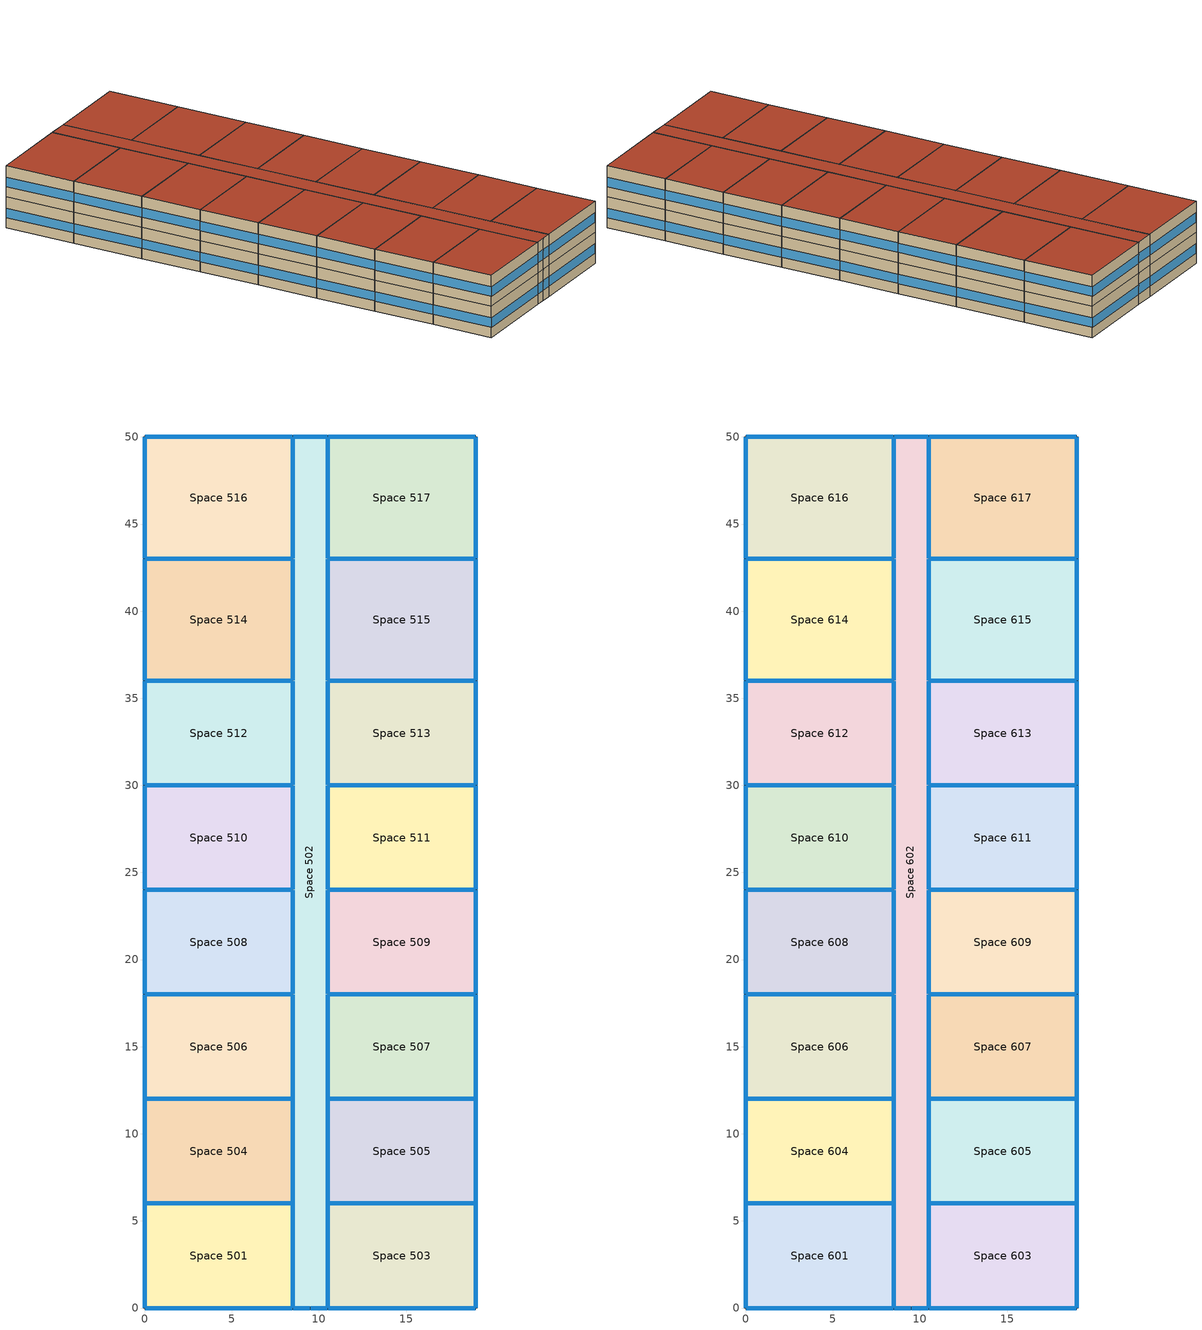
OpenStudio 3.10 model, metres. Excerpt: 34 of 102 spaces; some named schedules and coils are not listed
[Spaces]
Space 501
 floor to Space 401: 8.5,6 8.5,0 0,0 0,6 z12.19
 wall outside: 0,6 0,0 8.5,0 z12.19:15.24
 wall to Space 502: 8.5,0 8.5,6 z12.19:15.24
 wall to Space 504: 8.5,6 0,6 z12.19:15.24
 window: 0,5.97 0,0.03 / 0.03,0 8.47,0 z13.19:14.11
 window inside: 8.47,6 0.03,6 / 8.5,0.03 8.5,5.97 z13.19:14.11
Space 502
 floor to Space 402: 10.5,50 10.5,0 8.5,0 8.5,50 z12.19
 wall outside: 8.5,0 9.5,0 10.5,0 / 10.5,50 8.5,50 z12.19:15.24
 wall to Space 503: 10.5,0 10.5,6 z12.19:15.24
 wall to Space 504: 8.5,12 8.5,6 z12.19:15.24
 wall to Space 506: 8.5,18 8.5,12 z12.19:15.24
 wall to Space 508: 8.5,24 8.5,18 z12.19:15.24
 wall to Space 510: 8.5,30 8.5,24 z12.19:15.24
 wall to Space 512: 8.5,36 8.5,30 z12.19:15.24
 wall to Space 514: 8.5,43 8.5,36 z12.19:15.24
 wall to Space 516: 8.5,50 8.5,43 z12.19:15.24
 wall to Space 517: 10.5,43 10.5,50 z12.19:15.24
 wall to Space 515: 10.5,36 10.5,43 z12.19:15.24
 wall to Space 513: 10.5,30 10.5,36 z12.19:15.24
 wall to Space 511: 10.5,24 10.5,30 z12.19:15.24
 wall to Space 509: 10.5,18 10.5,24 z12.19:15.24
 wall to Space 507: 10.5,12 10.5,18 z12.19:15.24
 wall to Space 505: 10.5,6 10.5,12 z12.19:15.24
 window: 10.47,50 8.53,50 z13.19:14.13; 9.53,0 10.47,0 / 8.53,0 9.47,0 z13.19:14.16
 window inside: 8.5,23.97 8.5,18.03 / 8.5,49.97 8.5,43.03 / 8.5,29.97 8.5,24.03 / 10.5,30.03 10.5,35.97 / 10.5,0.03 10.5,5.97 / 8.5,11.97 8.5,6.03 / 8.5,17.97 8.5,12.03 / 8.5,35.97 8.5,30.03 / 8.5,42.97 8.5,36.03 / 10.5,43.03 10.5,49.97 / 10.5,36.03 10.5,42.97 / 10.5,24.03 10.5,29.97 / 10.5,18.03 10.5,23.97 / 10.5,12.03 10.5,17.97 / 10.5,6.03 10.5,11.97 z13.19:14.11
Space 503
 floor to Space 403: 19,6 19,0 10.5,0 10.5,6 z12.19
 wall outside: 10.5,0 19,0 19,6 z12.19:15.24
 wall to Space 505: 19,6 10.5,6 z12.19:15.24
 window: 19,0.03 19,5.97 / 10.53,0 18.97,0 z13.19:14.11
 window inside: 18.97,6 10.53,6 z13.19:14.11
Space 504
 floor to Space 404: 0,12 8.5,12 8.5,6 0,6 z12.19
 wall outside: 0,12 0,6 z12.19:15.24
 wall to Space 506: 8.5,12 0,12 z12.19:15.24
 window inside: 8.47,12 0.03,12 z13.19:14.11
 window: 0,11.97 0,6.03 z13.19:14.11
Space 505
 floor to Space 405: 19,12 19,6 10.5,6 10.5,12 z12.19
 wall outside: 19,6 19,12 z12.19:15.24
 wall to Space 507: 19,12 10.5,12 z12.19:15.24
 window: 19,6.03 19,11.97 z13.19:14.11
 window inside: 18.97,12 10.53,12 z13.19:14.11
Space 506
 floor to Space 406: 8.5,18 8.5,12 0,12 0,18 z12.19
 wall outside: 0,18 0,12 z12.19:15.24
 wall to Space 508: 8.5,18 0,18 z12.19:15.24
 window: 0,17.97 0,12.03 z13.19:14.11
 window inside: 8.47,18 0.03,18 z13.19:14.11
Space 507
 floor to Space 407: 19,18 19,12 10.5,12 10.5,18 z12.19
 wall outside: 19,12 19,18 z12.19:15.24
 wall to Space 509: 19,18 10.5,18 z12.19:15.24
 window inside: 18.97,18 10.53,18 z13.19:14.11
 window: 19,12.03 19,17.97 z13.19:14.11
Space 508
 floor to Space 408: 8.5,24 8.5,18 0,18 0,24 z12.19
 wall outside: 0,24 0,18 z12.19:15.24
 wall to Space 510: 8.5,24 0,24 z12.19:15.24
 window: 0,23.97 0,18.03 z13.19:14.11
 window inside: 8.47,24 0.03,24 z13.19:14.11
Space 509
 floor to Space 409: 19,24 19,18 10.5,18 10.5,24 z12.19
 wall outside: 19,18 19,24 z12.19:15.24
 wall to Space 511: 19,24 10.5,24 z12.19:15.24
 window: 19,18.03 19,23.97 z13.19:14.11
 window inside: 18.97,24 10.53,24 z13.19:14.11
Space 510
 floor to Space 410: 8.5,30 8.5,24 0,24 0,30 z12.19
 wall outside: 0,30 0,24 z12.19:15.24
 wall to Space 512: 8.5,30 0,30 z12.19:15.24
 window: 0,29.97 0,24.03 z13.19:14.11
 window inside: 8.47,30 0.03,30 z13.19:14.11
Space 511
 floor to Space 411: 19,30 19,24 10.5,24 10.5,30 z12.19
 wall outside: 19,24 19,30 z12.19:15.24
 wall to Space 513: 19,30 10.5,30 z12.19:15.24
 window: 19,24.03 19,29.97 z13.19:14.11
 window inside: 18.97,30 10.53,30 z13.19:14.11
Space 512
 floor to Space 412: 8.5,36 8.5,30 0,30 0,36 z12.19
 wall outside: 0,36 0,30 z12.19:15.24
 wall to Space 514: 8.5,36 0,36 z12.19:15.24
 window: 0,35.97 0,30.03 z13.19:14.11
 window inside: 8.47,36 0.03,36 z13.19:14.11
Space 513
 floor to Space 413: 19,36 19,30 10.5,30 10.5,36 z12.19
 wall outside: 19,30 19,36 z12.19:15.24
 wall to Space 515: 19,36 10.5,36 z12.19:15.24
 window: 19,30.03 19,35.97 z13.19:14.11
 window inside: 18.97,36 10.53,36 z13.19:14.11
Space 514
 floor to Space 414: 8.5,43 8.5,36 0,36 0,43 z12.19
 wall outside: 0,43 0,36 z12.19:15.24
 wall to Space 516: 8.5,43 0,43 z12.19:15.24
 window: 0,42.97 0,36.03 z13.19:14.11
 window inside: 8.47,43 0.03,43 z13.19:14.11
Space 515
 floor to Space 415: 19,43 19,36 10.5,36 10.5,43 z12.19
 wall outside: 19,36 19,43 z12.19:15.24
 wall to Space 517: 19,43 10.5,43 z12.19:15.24
 window: 19,36.03 19,42.97 z13.19:14.11
 window inside: 18.97,43 10.53,43 z13.19:14.11
Space 516
 floor to Space 416: 8.5,50 8.5,43 0,43 0,50 z12.19
 wall outside: 8.5,50 0,50 0,43 z12.19:15.24
 window: 0,49.97 0,43.03 / 8.47,50 0.03,50 z13.19:14.11
Space 517
 floor to Space 417: 19,50 19,43 10.5,43 10.5,50 z12.19
 wall outside: 19,43 19,50 10.5,50 z12.19:15.24
 window: 18.97,50 10.53,50 / 19,43.03 19,49.97 z13.19:14.11
Space 601
 floor to Space 501: 8.5,6 8.5,0 0,0 0,6 z15.24
 wall outside: 0,6 0,0 8.5,0 z15.24:18.29
 wall to Space 602: 8.5,0 8.5,6 z15.24:18.29
 wall to Space 604: 8.5,6 0,6 z15.24:18.29
 window: 0.03,0 8.47,0 / 0,5.97 0,0.03 z16.24:17.16
 window inside: 8.5,0.03 8.5,5.97 / 8.47,6 0.03,6 z16.24:17.16
 roof outside: 8.5,0 8.5,6 0,6 0,0 z18.29
Space 602
 floor to Space 502: 10.5,50 10.5,0 8.5,0 8.5,50 z15.24
 wall outside: 8.5,0 9.5,0 10.5,0 / 10.5,50 8.5,50 z15.24:18.29
 wall to Space 603: 10.5,0 10.5,6 z15.24:18.29
 wall to Space 604: 8.5,12 8.5,6 z15.24:18.29
 wall to Space 606: 8.5,18 8.5,12 z15.24:18.29
 wall to Space 608: 8.5,24 8.5,18 z15.24:18.29
 wall to Space 610: 8.5,30 8.5,24 z15.24:18.29
 wall to Space 612: 8.5,36 8.5,30 z15.24:18.29
 wall to Space 614: 8.5,43 8.5,36 z15.24:18.29
 wall to Space 616: 8.5,50 8.5,43 z15.24:18.29
 wall to Space 617: 10.5,43 10.5,50 z15.24:18.29
 wall to Space 615: 10.5,36 10.5,43 z15.24:18.29
 wall to Space 613: 10.5,30 10.5,36 z15.24:18.29
 wall to Space 611: 10.5,24 10.5,30 z15.24:18.29
 wall to Space 609: 10.5,18 10.5,24 z15.24:18.29
 wall to Space 607: 10.5,12 10.5,18 z15.24:18.29
 wall to Space 605: 10.5,6 10.5,12 z15.24:18.29
 window inside: 8.5,42.97 8.5,36.03 / 8.5,11.97 8.5,6.03 / 10.5,0.03 10.5,5.97 / 8.5,23.97 8.5,18.03 / 10.5,30.03 10.5,35.97 / 10.5,6.03 10.5,11.97 / 8.5,35.97 8.5,30.03 / 8.5,17.97 8.5,12.03 / 8.5,29.97 8.5,24.03 / 8.5,49.97 8.5,43.03 / 10.5,43.03 10.5,49.97 / 10.5,36.03 10.5,42.97 / 10.5,24.03 10.5,29.97 / 10.5,18.03 10.5,23.97 / 10.5,12.03 10.5,17.97 z16.24:17.16
 window: 9.53,0 10.47,0 / 8.53,0 9.47,0 z16.24:17.2; 10.47,50 8.53,50 z16.24:17.18
 roof outside: 10.5,0 10.5,50 8.5,50 8.5,0 z18.29
Space 603
 floor to Space 503: 19,6 19,0 10.5,0 10.5,6 z15.24
 wall outside: 10.5,0 19,0 19,6 z15.24:18.29
 wall to Space 605: 19,6 10.5,6 z15.24:18.29
 window inside: 18.97,6 10.53,6 z16.24:17.16
 window: 19,0.03 19,5.97 / 10.53,0 18.97,0 z16.24:17.16
 roof outside: 19,0 19,6 10.5,6 10.5,0 z18.29
Space 604
 floor to Space 504: 0,12 8.5,12 8.5,6 0,6 z15.24
 wall outside: 0,12 0,6 z15.24:18.29
 wall to Space 606: 8.5,12 0,12 z15.24:18.29
 window inside: 8.47,12 0.03,12 z16.24:17.16
 window: 0,11.97 0,6.03 z16.24:17.16
 roof outside: 8.5,6 8.5,12 0,12 0,6 z18.29
Space 605
 floor to Space 505: 19,12 19,6 10.5,6 10.5,12 z15.24
 wall outside: 19,6 19,12 z15.24:18.29
 wall to Space 607: 19,12 10.5,12 z15.24:18.29
 window: 19,6.03 19,11.97 z16.24:17.16
 window inside: 18.97,12 10.53,12 z16.24:17.16
 roof outside: 19,6 19,12 10.5,12 10.5,6 z18.29
Space 606
 floor to Space 506: 8.5,18 8.5,12 0,12 0,18 z15.24
 wall outside: 0,18 0,12 z15.24:18.29
 wall to Space 608: 8.5,18 0,18 z15.24:18.29
 window: 0,17.97 0,12.03 z16.24:17.16
 window inside: 8.47,18 0.03,18 z16.24:17.16
 roof outside: 8.5,12 8.5,18 0,18 0,12 z18.29
Space 607
 floor to Space 507: 19,18 19,12 10.5,12 10.5,18 z15.24
 wall outside: 19,12 19,18 z15.24:18.29
 wall to Space 609: 19,18 10.5,18 z15.24:18.29
 window: 19,12.03 19,17.97 z16.24:17.16
 window inside: 18.97,18 10.53,18 z16.24:17.16
 roof outside: 19,12 19,18 10.5,18 10.5,12 z18.29
Space 608
 floor to Space 508: 8.5,24 8.5,18 0,18 0,24 z15.24
 wall outside: 0,24 0,18 z15.24:18.29
 wall to Space 610: 8.5,24 0,24 z15.24:18.29
 window: 0,23.97 0,18.03 z16.24:17.16
 window inside: 8.47,24 0.03,24 z16.24:17.16
 roof outside: 8.5,18 8.5,24 0,24 0,18 z18.29
Space 609
 floor to Space 509: 19,24 19,18 10.5,18 10.5,24 z15.24
 wall outside: 19,18 19,24 z15.24:18.29
 wall to Space 611: 19,24 10.5,24 z15.24:18.29
 window: 19,18.03 19,23.97 z16.24:17.16
 window inside: 18.97,24 10.53,24 z16.24:17.16
 roof outside: 19,18 19,24 10.5,24 10.5,18 z18.29
Space 610
 floor to Space 510: 8.5,30 8.5,24 0,24 0,30 z15.24
 wall outside: 0,30 0,24 z15.24:18.29
 wall to Space 612: 8.5,30 0,30 z15.24:18.29
 window: 0,29.97 0,24.03 z16.24:17.16
 window inside: 8.47,30 0.03,30 z16.24:17.16
 roof outside: 8.5,24 8.5,30 0,30 0,24 z18.29
Space 611
 floor to Space 511: 19,30 19,24 10.5,24 10.5,30 z15.24
 wall outside: 19,24 19,30 z15.24:18.29
 wall to Space 613: 19,30 10.5,30 z15.24:18.29
 window: 19,24.03 19,29.97 z16.24:17.16
 window inside: 18.97,30 10.53,30 z16.24:17.16
 roof outside: 19,24 19,30 10.5,30 10.5,24 z18.29
Space 612
 floor to Space 512: 8.5,36 8.5,30 0,30 0,36 z15.24
 wall outside: 0,36 0,30 z15.24:18.29
 wall to Space 614: 8.5,36 0,36 z15.24:18.29
 window: 0,35.97 0,30.03 z16.24:17.16
 window inside: 8.47,36 0.03,36 z16.24:17.16
 roof outside: 8.5,30 8.5,36 0,36 0,30 z18.29
Space 613
 floor to Space 513: 19,36 19,30 10.5,30 10.5,36 z15.24
 wall outside: 19,30 19,36 z15.24:18.29
 wall to Space 615: 19,36 10.5,36 z15.24:18.29
 window: 19,30.03 19,35.97 z16.24:17.16
 window inside: 18.97,36 10.53,36 z16.24:17.16
 roof outside: 19,30 19,36 10.5,36 10.5,30 z18.29
Space 614
 floor to Space 514: 8.5,43 8.5,36 0,36 0,43 z15.24
 wall outside: 0,43 0,36 z15.24:18.29
 wall to Space 616: 8.5,43 0,43 z15.24:18.29
 window inside: 8.47,43 0.03,43 z16.24:17.16
 window: 0,42.97 0,36.03 z16.24:17.16
 roof outside: 8.5,36 8.5,43 0,43 0,36 z18.29
Space 615
 floor to Space 515: 19,43 19,36 10.5,36 10.5,43 z15.24
 wall outside: 19,36 19,43 z15.24:18.29
 wall to Space 617: 19,43 10.5,43 z15.24:18.29
 window: 19,36.03 19,42.97 z16.24:17.16
 window inside: 18.97,43 10.53,43 z16.24:17.16
 roof outside: 19,36 19,43 10.5,43 10.5,36 z18.29
Space 616
 floor to Space 516: 8.5,50 8.5,43 0,43 0,50 z15.24
 wall outside: 8.5,50 0,50 0,43 z15.24:18.29
 window: 8.47,50 0.03,50 / 0,49.97 0,43.03 z16.24:17.16
 roof outside: 8.5,43 8.5,50 0,50 0,43 z18.29
Space 617
 floor to Space 517: 19,50 19,43 10.5,43 10.5,50 z15.24
 wall outside: 19,43 19,50 10.5,50 z15.24:18.29
 window: 19,43.03 19,49.97 / 18.97,50 10.53,50 z16.24:17.16
 roof outside: 19,43 19,50 10.5,50 10.5,43 z18.29
[ClimateZones]
Climate Zone Institution Name 1=ASHRAE; Climate Zone Document Name 1=ANSI/ASHRAE Standard 169; Climate Zone Document Year 1=2006; Climate Zone Value 1=6A; Climate Zone Institution Name 2=CEC; Climate Zone Document Name 2=California Climate Zone Descriptions; Climate Zone Document Year 2=1995
[Building]
Building 1
[Site]
Montreal-Trudeau Intl AP: Latitude {deg}=45.4706; Longitude {deg}=-73.7408; Time Zone {hr}=-5; Elevation {m}=36; Keep Site Location Information=No
[SizingPeriod:DesignDay] Barometric Pressure {Pa}=100893; Rain Indicator=No; Snow Indicator=No; Day of Month=21; Daylight Saving Time Indicator=No; Dry-Bulb Temperature Range Modifier Type=DefaultMultipliers
Name | Maximum Dry-Bulb Temperature {C} | Daily Dry-Bulb Temperature Range {deltaC} | Wind Speed {m/s} | Wind Direction {deg} | Sky Clearness | Month | Day Type | Humidity Condition Type | Wetbulb or DewPoint at Maximum Dry-Bulb {C} | Solar Model Indicator | ASHRAE Clear Sky Optical Depth for Beam Irradiance | ASHRAE Clear Sky Optical Depth for Diffuse Irradiance
Montreal Int'l Ann Htg 99.6% Condns DB | -23.7 | 0 | 3.9 | 260 | 0 | 1 | WinterDesignDay | Wetbulb | -23.7 | ASHRAEClearSky
Montreal Int'l Ann Hum_n 99.6% Condns DP=>MCDB | -23 | 0 | 3.9 | 260 | 0 | 1 | WinterDesignDay | Dewpoint | -30.5 | ASHRAEClearSky
Montreal Int'l Ann Htg Wind 99.6% Condns WS=>MCDB | -5.3 | 0 | 12.9 | 260 | 0 | 1 | WinterDesignDay | Wetbulb | -5.3 | ASHRAEClearSky
Montreal Int'l Ann Clg .4% Condns DB=>MWB | 30 | 9.3 | 4.9 | 220 |  | 7 | SummerDesignDay | Wetbulb | 22.1 | ASHRAETau | 0.465 | 1.966
[Material] Thermal Absorptance=0.9
Name | Roughness | Thickness {m} | Conductivity {W/m-K} | Density {kg/m3} | Specific Heat {J/kg-K} | Solar Absorptance | Visible Absorptance
F08 Metal surface 1 | Smooth | 0.0008 | 45.28 | 7824 | 500 | 0.7 | 0.7
G05 25mm wood 1; G05 25mm wood | MediumSmooth | 0.0254 | 0.15 | 608 | 1630 | 0.5 | 0.5
100mm Normalweight concrete floor | MediumRough | 0.1016 | 2.31045 | 2322 | 832.557 | 0.7 | 0.7
G01 13mm gypsum board | Smooth | 0.0127 | 0.160031 | 800.001 | 1090.73 | 0.7 | 0.5
AQNC2024Stucco 25 mm | MediumRough | 0.025 | 0.159 | 800 | 1090 | 0.7 | 0.7
AQNC2024gypsum board | MediumRough | 0.1 | 0.159 | 800 | 1090 | 0.7 | 0.7
AQNC2024built-up roofing 1 | MediumRough | 0.1 | 0.162 | 1121 | 1470 | 0.7 | 0.7
AQNC2024standard concrete | MediumRough | 0.1 | 2.5 | 2400 | 840 | 0.7 | 0.7
AQNC2024expanded polystyrene type I 10 cm | MediumRough | 0.1 | 0.0385 | 15 | 1500 | 0.7 | 0.7
AQNC2024brick (fired clay) | MediumRough | 0.1 | 1.43 | 2400 | 840 | 0.7 | 0.7
[Material:NoMass] Roughness=Smooth; Thermal Absorptance=0.9; Solar Absorptance=0.7
Name | Thermal Resistance {m2-K/W} | Visible Absorptance
CP02 CARPET PAD 3 | 0.21648 | 0.8
Typical Insulation R-2.17 1 | 0.381975 | 0.7
[DefaultConstructionSet]
Zone Pre1980 6A: Default Exterior Surface Constructions=Default Surface Constructions 1694; Default Interior Surface Constructions=Default Surface Constructions 782; Default Ground Contact Surface Constructions=Default Surface Constructions 1695; Default Exterior SubSurface Constructions=Default Sub Surface Constructions 1112; Default Interior SubSurface Constructions=Default Sub Surface Constructions 522; Interior Partition Construction=Typical Interior Partition 4
[Construction]
Typical Interior Partition 4; Typical Interior Door 4: G05 25mm wood 1
Typical Interior Floor: 100mm Normalweight concrete floor, CP02 CARPET PAD 3
Typical Interior Wall: G01 13mm gypsum board, G01 13mm gypsum board
Typical Interior Ceiling: CP02 CARPET PAD 3, 100mm Normalweight concrete floor
Customized Fenestration: u=3.36: Fenestration U=3.32 0.66 1
Typical Insulated Metal Door 2: F08 Metal surface 1, Typical Insulation R-2.17 1
U 0.88 SHGC 0.16 Sgl Ref-A-L Clr 6mm 1: REF A CLEAR LO 6MM 1
Typical Overhead Door 1: Typical Insulation R-2.17 1
Typical Interior Window: Clear 3mm 1
Interior Partition 1: G05 25mm wood
AQ_MURB_2024_MURB  ground 1980 2010 6A 3; AQ_MURB_2024_MURB  ground 1980 2010 6A 4; AQ_MURB_2024_MURB  ground 1980 2010 6A 5: AQNC2024standard concrete, AQNC2024expanded polystyrene type I 10 cm
AQ_MURB_2024_MURB  roof 1980 2010 6A 2: AQNC2024built-up roofing 1, AQNC2024expanded polystyrene type I 10 cm
AQ_MURB_2024_MURB  Wall 1980 2010 6A 2: AQNC2024Stucco 25 mm, AQNC2024brick (fired clay), AQNC2024expanded polystyrene type I 10 cm, AQNC2024gypsum board
[WindowMaterial:SimpleGlazingSystem]
Fenestration U=3.32 0.66 1: U-Factor {W/m2-K}=3.32; Solar Heat Gain Coefficient=0.66; Visible Transmittance=0.21
[WindowMaterial:Glazing] Optical Data Type=SpectralAverage; Infrared Transmittance at Normal Incidence=0; Front Side Infrared Hemispherical Emissivity=0.84; Conductivity {W/m-K}=0.9; Dirt Correction Factor for Solar and Visible Transmittance=1; Solar Diffusing=No
Name | Thickness {m} | Solar Transmittance at Normal Incidence | Front Side Solar Reflectance at Normal Incidence | Back Side Solar Reflectance at Normal Incidence | Visible Transmittance at Normal Incidence | Front Side Visible Reflectance at Normal Incidence | Back Side Visible Reflectance at Normal Incidence | Back Side Infrared Hemispherical Emissivity
REF A CLEAR LO 6MM 1 | 0.006 | 0.066 | 0.341 | 0.493 | 0.08 | 0.41 | 0.37 | 0.4
Clear 3mm 1 | 0.003 | 0.837 | 0.075 | 0.075 | 0.898 | 0.081 | 0.081 | 0.84
[DefaultSurfaceConstructions]
Name | Floor Construction | Wall Construction | Roof Ceiling Construction
Default Surface Constructions 1694 | AQ_MURB_2024_MURB  ground 1980 2010 6A 5 | AQ_MURB_2024_MURB  Wall 1980 2010 6A 2 | AQ_MURB_2024_MURB  roof 1980 2010 6A 2
Default Surface Constructions 782 | Typical Interior Floor | Typical Interior Wall | Typical Interior Ceiling
Default Surface Constructions 1695 | AQ_MURB_2024_MURB  ground 1980 2010 6A 4 | AQ_MURB_2024_MURB  ground 1980 2010 6A 3
[DefaultSubSurfaceConstructions]
Name | Fixed Window Construction | Operable Window Construction | Door Construction | Glass Door Construction | Overhead Door Construction | Tubular Daylight Dome Construction | Tubular Daylight Diffuser Construction
Default Sub Surface Constructions 1112 | Customized Fenestration: u=3.36 | Customized Fenestration: u=3.36 | Typical Insulated Metal Door 2 | U 0.88 SHGC 0.16 Sgl Ref-A-L Clr 6mm 1 | Typical Overhead Door 1 | Typical Interior Window | Typical Interior Window
Default Sub Surface Constructions 522 | Typical Interior Window | Typical Interior Window | Typical Interior Door 4
[ThermostatSetpoint:DualSetpoint] Heating Setpoint Temperature Schedule=NECB-G-Thermostat Setpoint-Heating; Cooling Setpoint Temperature Schedule=NECB-G-Thermostat Setpoint-Cooling
Thermostat Setpoint Dual Setpoint 16; Thermostat Setpoint Dual Setpoint 24; Thermostat Setpoint Dual Setpoint 44; Thermostat Setpoint Dual Setpoint 49; Thermostat Setpoint Dual Setpoint 56; Thermostat Setpoint Dual Setpoint 57; Thermostat Setpoint Dual Setpoint 58; Thermostat Setpoint Dual Setpoint 59; Thermostat Setpoint Dual Setpoint 64; Thermostat Setpoint Dual Setpoint 68; Thermostat Setpoint Dual Setpoint 70; Thermostat Setpoint Dual Setpoint 72; Thermostat Setpoint Dual Setpoint 74; Thermostat Setpoint Dual Setpoint 75; Thermostat Setpoint Dual Setpoint 76; Thermostat Setpoint Dual Setpoint 77; Thermostat Setpoint Dual Setpoint 78; Thermostat Setpoint Dual Setpoint 84; Thermostat Setpoint Dual Setpoint 85; Thermostat Setpoint Dual Setpoint 88; Thermostat Setpoint Dual Setpoint 89; Thermostat Setpoint Dual Setpoint 90; Thermostat Setpoint Dual Setpoint 91; Thermostat Setpoint Dual Setpoint 92; Thermostat Setpoint Dual Setpoint 93; Thermostat Setpoint Dual Setpoint 94; Thermostat Setpoint Dual Setpoint 95; Thermostat Setpoint Dual Setpoint 96; Thermostat Setpoint Dual Setpoint 97; Thermostat Setpoint Dual Setpoint 98; Thermostat Setpoint Dual Setpoint 99; Thermostat Setpoint Dual Setpoint 100; Thermostat Setpoint Dual Setpoint 101; Thermostat Setpoint Dual Setpoint 102
[DesignSpecification:OutdoorAir]
Apartment: Outdoor Air Method=Sum; Outdoor Air Flow per Person {m3/s-person}=0; Outdoor Air Flow Rate {m3/s}=0.003; Outdoor Air Flow Rate Fraction Schedule=Always On Discrete
[BuildingStory] Nominal Floor to Floor Height {m}=3.048
Name | Nominal Z Coordinate {m}
Building Story 5 | 12.192
Building Story 6 | 15.24
[Space]
Name | Space Type | Building Story | Thermal Zone
Space 501 | MURB small 1 | Building Story 5 | Thermal Zone 74
Space 502 | MURB lobby 1 | Building Story 5 | Thermal Zone 75
Space 503 | MURB small 1 | Building Story 5 | Thermal Zone 76
Space 504 | MURB small 1 | Building Story 5 | Thermal Zone 77
Space 505 | MURB small 1 | Building Story 5 | Thermal Zone 78
Space 506 | MURB small 1 | Building Story 5 | Thermal Zone 79
Space 507 | MURB small 1 | Building Story 5 | Thermal Zone 80
Space 508 | MURB small 1 | Building Story 5 | Thermal Zone 81
Space 509 | MURB small 1 | Building Story 5 | Thermal Zone 82
Space 510 | MURB small 1 | Building Story 5 | Thermal Zone 83
Space 511 | MURB small 1 | Building Story 5 | Thermal Zone 28
Space 512 | MURB small 1 | Building Story 5 | Thermal Zone 85
Space 513 | MURB small 1 | Building Story 5 | Thermal Zone 86
Space 514 | MURB small 1 | Building Story 5 | Thermal Zone 87
Space 515 | MURB small 1 | Building Story 5 | Thermal Zone 88
Space 516 | MURB small 1 | Building Story 5 | Thermal Zone 89
Space 517 | MURB small 1 | Building Story 5 | Thermal Zone 90
Space 601 | MURB small 1 | Building Story 6 | Thermal Zone 91
Space 602 | MURB small 1 | Building Story 6 | Thermal Zone 92
Space 603 | MURB small 1 | Building Story 6 | Thermal Zone 4
Space 604 | MURB small 1 | Building Story 6 | Thermal Zone 84
Space 605 | MURB small 1 | Building Story 6 | Thermal Zone 93
Space 606 | MURB small 1 | Building Story 6 | Thermal Zone 94
Space 607 | MURB small 1 | Building Story 6 | Thermal Zone 95
Space 608 | MURB small 1 | Building Story 6 | Thermal Zone 57
Space 609 | MURB small 1 | Building Story 6 | Thermal Zone 96
Space 610 | MURB small 1 | Building Story 6 | Thermal Zone 97
Space 611 | MURB small 1 | Building Story 6 | Thermal Zone 55
Space 612 | MURB small 1 | Building Story 6 | Thermal Zone 98
Space 613 | MURB small 1 | Building Story 6 | Thermal Zone 99
Space 614 | MURB small 1 | Building Story 6 | Thermal Zone 25
Space 615 | MURB small 1 | Building Story 6 | Thermal Zone 100
Space 616 | MURB small 1 | Building Story 6 | Thermal Zone 101
Space 617 | MURB small 1 | Building Story 6 | Thermal Zone 102
[ThermalZone] Use Ideal Air Loads=No
Name | Thermostat
Thermal Zone 4 | Thermostat Setpoint Dual Setpoint 16
Thermal Zone 25 | Thermostat Setpoint Dual Setpoint 44
Thermal Zone 28 | Thermostat Setpoint Dual Setpoint 49
Thermal Zone 55 | Thermostat Setpoint Dual Setpoint 24
Thermal Zone 57 | Thermostat Setpoint Dual Setpoint 72
Thermal Zone 74 | Thermostat Setpoint Dual Setpoint 68
Thermal Zone 75 | Thermostat Setpoint Dual Setpoint 56
Thermal Zone 76 | Thermostat Setpoint Dual Setpoint 84
Thermal Zone 77 | Thermostat Setpoint Dual Setpoint 75
Thermal Zone 78 | Thermostat Setpoint Dual Setpoint 85
Thermal Zone 79 | Thermostat Setpoint Dual Setpoint 76
Thermal Zone 80 | Thermostat Setpoint Dual Setpoint 57
Thermal Zone 81 | Thermostat Setpoint Dual Setpoint 58
Thermal Zone 82 | Thermostat Setpoint Dual Setpoint 59
Thermal Zone 83 | Thermostat Setpoint Dual Setpoint 64
Thermal Zone 84 | Thermostat Setpoint Dual Setpoint 70
Thermal Zone 85 | Thermostat Setpoint Dual Setpoint 74
Thermal Zone 86 | Thermostat Setpoint Dual Setpoint 77
Thermal Zone 87 | Thermostat Setpoint Dual Setpoint 78
Thermal Zone 88 | Thermostat Setpoint Dual Setpoint 94
Thermal Zone 89 | Thermostat Setpoint Dual Setpoint 93
Thermal Zone 90 | Thermostat Setpoint Dual Setpoint 98
Thermal Zone 91 | Thermostat Setpoint Dual Setpoint 91
Thermal Zone 92 | Thermostat Setpoint Dual Setpoint 102
Thermal Zone 93 | Thermostat Setpoint Dual Setpoint 97
Thermal Zone 94 | Thermostat Setpoint Dual Setpoint 100
Thermal Zone 95 | Thermostat Setpoint Dual Setpoint 99
Thermal Zone 96 | Thermostat Setpoint Dual Setpoint 89
Thermal Zone 97 | Thermostat Setpoint Dual Setpoint 90
Thermal Zone 98 | Thermostat Setpoint Dual Setpoint 88
Thermal Zone 99 | Thermostat Setpoint Dual Setpoint 95
Thermal Zone 100 | Thermostat Setpoint Dual Setpoint 96
Thermal Zone 101 | Thermostat Setpoint Dual Setpoint 92
Thermal Zone 102 | Thermostat Setpoint Dual Setpoint 101
[Sizing:Zone] Zone Cooling Design Supply Air Temperature Input Method=SupplyAirTemperature; Zone Cooling Design Supply Air Temperature {C}=14; Zone Cooling Design Supply Air Temperature Difference {deltaC}=11.11; Zone Heating Design Supply Air Temperature Input Method=SupplyAirTemperature; Zone Heating Design Supply Air Temperature {C}=40; Zone Heating Design Supply Air Temperature Difference {deltaC}=11.11; Zone Cooling Design Supply Air Humidity Ratio {kg-H2O/kg-air}=0.0085; Zone Heating Design Supply Air Humidity Ratio {kg-H2O/kg-air}=0.008; Cooling Design Air Flow Method=DesignDay; Heating Design Air Flow Method=DesignDay; Account for Dedicated Outdoor Air System=No; Dedicated Outdoor Air System Control Strategy=NeutralSupplyAir; Dedicated Outdoor Air Low Setpoint Temperature for Design {C}=autosize; Dedicated Outdoor Air High Setpoint Temperature for Design {C}=autosize; Zone Load Sizing Method=Sensible Load Only No Latent Load; Zone Latent Cooling Design Supply Air Humidity Ratio Input Method=HumidityRatioDifference; Zone Cooling Design Supply Air Humidity Ratio Difference {kgWater/kgDryAir}=0.005; Zone Latent Heating Design Supply Air Humidity Ratio Input Method=HumidityRatioDifference; Zone Humidification Design Supply Air Humidity Ratio Difference {kgWater/kgDryAir}=0.005; Sizing Option=Coincident
Thermal Zone 1; Thermal Zone 2; Thermal Zone 3; Thermal Zone 4; Thermal Zone 5; Thermal Zone 6; Thermal Zone 7; Thermal Zone 8; Thermal Zone 9; Thermal Zone 10; Thermal Zone 11; Thermal Zone 12; Thermal Zone 13; Thermal Zone 14; Thermal Zone 15; Thermal Zone 16; Thermal Zone 17; Thermal Zone 18; Thermal Zone 19; Thermal Zone 20; Thermal Zone 21; Thermal Zone 22; Thermal Zone 23; Thermal Zone 24; Thermal Zone 25; Thermal Zone 26; Thermal Zone 27; Thermal Zone 28; Thermal Zone 29; Thermal Zone 30; Thermal Zone 31; Thermal Zone 32; Thermal Zone 33; Thermal Zone 34; Thermal Zone 35; Thermal Zone 36; Thermal Zone 37; Thermal Zone 38; Thermal Zone 39; Thermal Zone 40; Thermal Zone 41; Thermal Zone 42; Thermal Zone 43; Thermal Zone 44; Thermal Zone 45; Thermal Zone 46; Thermal Zone 47; Thermal Zone 48; Thermal Zone 49; Thermal Zone 50; Thermal Zone 51; Thermal Zone 52; Thermal Zone 53; Thermal Zone 54; Thermal Zone 55; Thermal Zone 56; Thermal Zone 57; Thermal Zone 58; Thermal Zone 59; Thermal Zone 60; Thermal Zone 61; Thermal Zone 62; Thermal Zone 63; Thermal Zone 64; Thermal Zone 65; Thermal Zone 66; Thermal Zone 67; Thermal Zone 68; Thermal Zone 69; Thermal Zone 70; Thermal Zone 71; Thermal Zone 72; Thermal Zone 73; Thermal Zone 74; Thermal Zone 75; Thermal Zone 76; Thermal Zone 77; Thermal Zone 78; Thermal Zone 79; Thermal Zone 80; Thermal Zone 81; Thermal Zone 82; Thermal Zone 83; Thermal Zone 84; Thermal Zone 85; Thermal Zone 86; Thermal Zone 87; Thermal Zone 88; Thermal Zone 89; Thermal Zone 90; Thermal Zone 91; Thermal Zone 92; Thermal Zone 93; Thermal Zone 94; Thermal Zone 95; Thermal Zone 96; Thermal Zone 97; Thermal Zone 98; Thermal Zone 99; Thermal Zone 100; Thermal Zone 101; Thermal Zone 102
[Zone equipment]
Thermal Zone 1: Elec Baseboard, PTHP
Thermal Zone 2: Elec Baseboard 13, PTHP 9
Thermal Zone 3: Elec Baseboard 18, PTHP 7
Thermal Zone 4: Elec Baseboard 15, PTHP 13
Thermal Zone 5: Elec Baseboard 19, PTHP 6
Thermal Zone 6: Elec Baseboard 20, PTHP 5
Thermal Zone 7: Elec Baseboard 21, PTHP 10
Thermal Zone 8: Elec Baseboard 14, PTHP 12
Thermal Zone 9: Elec Baseboard 16, PTHP 8
Thermal Zone 10: Elec Baseboard 17, PTHP 14
Thermal Zone 11: Elec Baseboard 52, PTHP 2
Thermal Zone 12: Elec Baseboard 50, PTHP 15
Thermal Zone 13: Elec Baseboard 45, PTHP 1
Thermal Zone 14: Elec Baseboard 46, PTHP 3
Thermal Zone 15: Elec Baseboard 49, PTHP 4
Thermal Zone 16: Elec Baseboard 51, PTHP 11
Thermal Zone 17: Elec Baseboard 42, PTHP 19
Thermal Zone 18: Elec Baseboard 47, PTHP 16
Thermal Zone 19: Elec Baseboard 38, PTHP 17
Thermal Zone 20: Elec Baseboard 24, PTHP 25
Thermal Zone 21: Elec Baseboard 27, PTHP 18
Thermal Zone 22: Elec Baseboard 39, PTHP 22
Thermal Zone 23: Elec Baseboard 41, PTHP 26
Thermal Zone 24: Elec Baseboard 40, PTHP 20
Thermal Zone 25: Elec Baseboard 43, PTHP 21
Thermal Zone 26: Elec Baseboard 31, PTHP 23
Thermal Zone 27: Elec Baseboard 44, PTHP 24
Thermal Zone 28: Elec Baseboard 48, PTHP 27
Thermal Zone 29: Elec Baseboard 36, PTHP 34
Thermal Zone 30: Elec Baseboard 25, PTHP 55
Thermal Zone 31: Elec Baseboard 37, PTHP 32
Thermal Zone 32: Elec Baseboard 26, PTHP 57
Thermal Zone 33: Elec Baseboard 28, PTHP 47
Thermal Zone 34: Elec Baseboard 29, PTHP 36
Thermal Zone 35: Elec Baseboard 30, PTHP 35
Thermal Zone 36: Elec Baseboard 32, PTHP 41
Thermal Zone 37: Elec Baseboard 33, PTHP 50
Thermal Zone 38: Elec Baseboard 34, PTHP 31
Thermal Zone 39: Elec Baseboard 35, PTHP 54
Thermal Zone 40: Elec Baseboard 54, PTHP 29
Thermal Zone 41: Elec Baseboard 53, PTHP 45
Thermal Zone 42: Elec Baseboard 4, PTHP 53
Thermal Zone 43: Elec Baseboard 5, PTHP 42
Thermal Zone 44: Elec Baseboard 6, PTHP 37
Thermal Zone 45: Elec Baseboard 7, PTHP 38
Thermal Zone 46: Elec Baseboard 8, PTHP 39
Thermal Zone 47: Elec Baseboard 9, PTHP 58
Thermal Zone 48: Elec Baseboard 12, PTHP 51
Thermal Zone 49: Elec Baseboard 10, PTHP 56
Thermal Zone 50: Elec Baseboard 11, PTHP 40
Thermal Zone 51: Elec Baseboard 3, PTHP 30
Thermal Zone 52: Elec Baseboard 1, PTHP 48
Thermal Zone 53: Elec Baseboard 2, PTHP 43
Thermal Zone 54: Elec Baseboard 22, PTHP 44
Thermal Zone 55: Elec Baseboard 23, PTHP 46
Thermal Zone 56: Elec Baseboard 80, PTHP 49
Thermal Zone 57: Elec Baseboard 71, PTHP 28
Thermal Zone 58: Elec Baseboard 82, PTHP 52
Thermal Zone 59: Elec Baseboard 60, PTHP 33
Thermal Zone 60: Elec Baseboard 59, PTHP 66
Thermal Zone 61: Elec Baseboard 61, PTHP 84
Thermal Zone 62: Elec Baseboard 85, PTHP 76
Thermal Zone 63: Elec Baseboard 86, PTHP 77
Thermal Zone 64: Elec Baseboard 62, PTHP 88
Thermal Zone 65: Elec Baseboard 78, PTHP 72
Thermal Zone 66: Elec Baseboard 64, PTHP 73
Thermal Zone 67: Elec Baseboard 66, PTHP 61
Thermal Zone 68: Elec Baseboard 65, PTHP 67
Thermal Zone 69: Elec Baseboard 72, PTHP 71
Thermal Zone 70: Elec Baseboard 70, PTHP 64
Thermal Zone 71: Elec Baseboard 79, PTHP 65
Thermal Zone 72: Elec Baseboard 81, PTHP 75
Thermal Zone 73: Elec Baseboard 68, PTHP 89
Thermal Zone 74: Elec Baseboard 67, PTHP 59
Thermal Zone 75: Elec Baseboard 55, PTHP 60
Thermal Zone 76: Elec Baseboard 83, PTHP 85
Thermal Zone 77: Elec Baseboard 74, PTHP 90
Thermal Zone 78: Elec Baseboard 84, PTHP 78
Thermal Zone 79: Elec Baseboard 75, PTHP 68
Thermal Zone 80: Elec Baseboard 56, PTHP 79
Thermal Zone 81: Elec Baseboard 57, PTHP 62
Thermal Zone 82: Elec Baseboard 58, PTHP 74
Thermal Zone 83: Elec Baseboard 63, PTHP 63
Thermal Zone 84: Elec Baseboard 69, PTHP 80
Thermal Zone 85: Elec Baseboard 73, PTHP 70
Thermal Zone 86: Elec Baseboard 76, PTHP 81
Thermal Zone 87: Elec Baseboard 77, PTHP 69
Thermal Zone 88: Elec Baseboard 93, PTHP 82
Thermal Zone 89: Elec Baseboard 92, PTHP 83
Thermal Zone 90: Elec Baseboard 97, PTHP 86
Thermal Zone 91: Elec Baseboard 90, PTHP 87
Thermal Zone 92: Elec Baseboard 101, PTHP 91
Thermal Zone 93: Elec Baseboard 96, PTHP 97
Thermal Zone 94: Elec Baseboard 99, PTHP 101
Thermal Zone 95: Elec Baseboard 98, PTHP 94
Thermal Zone 96: Elec Baseboard 88, PTHP 98
Thermal Zone 97: Elec Baseboard 89, PTHP 96
Thermal Zone 98: Elec Baseboard 87, PTHP 92
Thermal Zone 99: Elec Baseboard 94, PTHP 93
Thermal Zone 100: Elec Baseboard 95, PTHP 100
Thermal Zone 101: Elec Baseboard 91, PTHP 95
Thermal Zone 102: Elec Baseboard 100, PTHP 99
[DefaultScheduleSet]
Name | Number of People Schedule | People Activity Level Schedule | Electric Equipment Schedule | Hot Water Equipment Schedule | Infiltration Schedule | Lighting Schedule
MidriseApartment Apartment Schedule Set 1 | MidriseApartment Apartment Occ 2 | MidriseApartment Activity 2 | MURB Appliances and lighting | MURB hot water equipment schedule | MidriseApartment Infil 12
MidriseApartment Corridor Schedule Set 1 |  |  | ApartmentMidRise BLDG_ELEVATORS Pre2004 |  | MidriseApartment Infil 1 | MidriseApartment Corridor Light 2
[SpaceType] Default Construction Set=Zone Pre1980 6A; Design Specification Outdoor Air Object=Apartment
Name | Default Schedule Set
MURB small 1 | MidriseApartment Apartment Schedule Set 1
MURB lobby 1 | MidriseApartment Corridor Schedule Set 1
[ZoneHVAC:Baseboard:Convective:Electric] Availability Schedule=Always On Discrete hvac_library; Nominal Capacity {W}=autosize; Efficiency=1
Elec Baseboard; Elec Baseboard 1; Elec Baseboard 2; Elec Baseboard 3; Elec Baseboard 4; Elec Baseboard 5; Elec Baseboard 6; Elec Baseboard 7; Elec Baseboard 8; Elec Baseboard 9; Elec Baseboard 10; Elec Baseboard 11; Elec Baseboard 12; Elec Baseboard 13; Elec Baseboard 14; Elec Baseboard 15; Elec Baseboard 16; Elec Baseboard 17; Elec Baseboard 18; Elec Baseboard 19; Elec Baseboard 20; Elec Baseboard 21; Elec Baseboard 22; Elec Baseboard 23; Elec Baseboard 24; Elec Baseboard 25; Elec Baseboard 26; Elec Baseboard 27; Elec Baseboard 28; Elec Baseboard 29; Elec Baseboard 30; Elec Baseboard 31; Elec Baseboard 32; Elec Baseboard 33; Elec Baseboard 34; Elec Baseboard 35; Elec Baseboard 36; Elec Baseboard 37; Elec Baseboard 38; Elec Baseboard 39; Elec Baseboard 40; Elec Baseboard 41; Elec Baseboard 42; Elec Baseboard 43; Elec Baseboard 44; Elec Baseboard 45; Elec Baseboard 46; Elec Baseboard 47; Elec Baseboard 48; Elec Baseboard 49; Elec Baseboard 50; Elec Baseboard 51; Elec Baseboard 52; Elec Baseboard 53; Elec Baseboard 54; Elec Baseboard 55; Elec Baseboard 56; Elec Baseboard 57; Elec Baseboard 58; Elec Baseboard 59; Elec Baseboard 60; Elec Baseboard 61; Elec Baseboard 62; Elec Baseboard 63; Elec Baseboard 64; Elec Baseboard 65; Elec Baseboard 66; Elec Baseboard 67; Elec Baseboard 68; Elec Baseboard 69; Elec Baseboard 70; Elec Baseboard 71; Elec Baseboard 72; Elec Baseboard 73; Elec Baseboard 74; Elec Baseboard 75; Elec Baseboard 76; Elec Baseboard 77; Elec Baseboard 78; Elec Baseboard 79; Elec Baseboard 80; Elec Baseboard 81; Elec Baseboard 82; Elec Baseboard 83; Elec Baseboard 84; Elec Baseboard 85; Elec Baseboard 86; Elec Baseboard 87; Elec Baseboard 88; Elec Baseboard 89; Elec Baseboard 90; Elec Baseboard 91; Elec Baseboard 92; Elec Baseboard 93; Elec Baseboard 94; Elec Baseboard 95; Elec Baseboard 96; Elec Baseboard 97; Elec Baseboard 98; Elec Baseboard 99; Elec Baseboard 100; Elec Baseboard 101
[ZoneHVAC:PackagedTerminalHeatPump] Availability Schedule=Always On Discrete hvac_library; Supply Air Flow Rate During Cooling Operation {m3/s}=Autosize; Supply Air Flow Rate During Heating Operation {m3/s}=Autosize; Supply Air Flow Rate When No Cooling or Heating is Needed {m3/s}=Autosize; No Load Supply Air Flow Rate Control Set To Low Speed=Yes; Outdoor Air Flow Rate During Cooling Operation {m3/s}=Autosize; Outdoor Air Flow Rate During Heating Operation {m3/s}=Autosize; Outdoor Air Flow Rate When No Cooling or Heating is Needed {m3/s}=Autosize; Maximum Supply Air Temperature from Supplemental Heater {C}=Autosize; Supply Air Fan Operating Mode Schedule=Always On Discrete hvac_library
Name | Supply Air Fan | Heating Coil | Cooling Coil | Supplemental Heating Coil
PTHP | PTHP CV Fan | PTHP 1 Spd DX Htg Coil | PTHP 1 Spd DX Clg Coil | PTHP Elec Htg Backup Coil
PTHP 1 | PTHP CV Fan 1 | PTHP 1 Spd DX Htg Coil 1 | PTHP 1 Spd DX Clg Coil 1 | PTHP Elec Htg Backup Coil 1
PTHP 2 | PTHP CV Fan 2 | PTHP 1 Spd DX Htg Coil 2 | PTHP 1 Spd DX Clg Coil 2 | PTHP Elec Htg Backup Coil 2
PTHP 3 | PTHP CV Fan 3 | PTHP 1 Spd DX Htg Coil 3 | PTHP 1 Spd DX Clg Coil 3 | PTHP Elec Htg Backup Coil 3
PTHP 4 | PTHP CV Fan 4 | PTHP 1 Spd DX Htg Coil 4 | PTHP 1 Spd DX Clg Coil 4 | PTHP Elec Htg Backup Coil 4
PTHP 5 | PTHP CV Fan 5 | PTHP 1 Spd DX Htg Coil 5 | PTHP 1 Spd DX Clg Coil 5 | PTHP Elec Htg Backup Coil 5
PTHP 6 | PTHP CV Fan 6 | PTHP 1 Spd DX Htg Coil 6 | PTHP 1 Spd DX Clg Coil 6 | PTHP Elec Htg Backup Coil 6
PTHP 7 | PTHP CV Fan 7 | PTHP 1 Spd DX Htg Coil 7 | PTHP 1 Spd DX Clg Coil 7 | PTHP Elec Htg Backup Coil 7
PTHP 8 | PTHP CV Fan 8 | PTHP 1 Spd DX Htg Coil 8 | PTHP 1 Spd DX Clg Coil 8 | PTHP Elec Htg Backup Coil 8
PTHP 9 | PTHP CV Fan 9 | PTHP 1 Spd DX Htg Coil 9 | PTHP 1 Spd DX Clg Coil 9 | PTHP Elec Htg Backup Coil 9
PTHP 10 | PTHP CV Fan 10 | PTHP 1 Spd DX Htg Coil 10 | PTHP 1 Spd DX Clg Coil 10 | PTHP Elec Htg Backup Coil 10
PTHP 11 | PTHP CV Fan 11 | PTHP 1 Spd DX Htg Coil 11 | PTHP 1 Spd DX Clg Coil 11 | PTHP Elec Htg Backup Coil 11
PTHP 12 | PTHP CV Fan 12 | PTHP 1 Spd DX Htg Coil 12 | PTHP 1 Spd DX Clg Coil 12 | PTHP Elec Htg Backup Coil 12
PTHP 13 | PTHP CV Fan 13 | PTHP 1 Spd DX Htg Coil 13 | PTHP 1 Spd DX Clg Coil 13 | PTHP Elec Htg Backup Coil 13
PTHP 14 | PTHP CV Fan 14 | PTHP 1 Spd DX Htg Coil 14 | PTHP 1 Spd DX Clg Coil 14 | PTHP Elec Htg Backup Coil 14
PTHP 15 | PTHP CV Fan 15 | PTHP 1 Spd DX Htg Coil 15 | PTHP 1 Spd DX Clg Coil 15 | PTHP Elec Htg Backup Coil 15
PTHP 16 | PTHP CV Fan 16 | PTHP 1 Spd DX Htg Coil 16 | PTHP 1 Spd DX Clg Coil 16 | PTHP Elec Htg Backup Coil 16
PTHP 17 | PTHP CV Fan 17 | PTHP 1 Spd DX Htg Coil 17 | PTHP 1 Spd DX Clg Coil 17 | PTHP Elec Htg Backup Coil 17
PTHP 18 | PTHP CV Fan 18 | PTHP 1 Spd DX Htg Coil 18 | PTHP 1 Spd DX Clg Coil 18 | PTHP Elec Htg Backup Coil 18
PTHP 19 | PTHP CV Fan 19 | PTHP 1 Spd DX Htg Coil 19 | PTHP 1 Spd DX Clg Coil 19 | PTHP Elec Htg Backup Coil 19
PTHP 20 | PTHP CV Fan 20 | PTHP 1 Spd DX Htg Coil 20 | PTHP 1 Spd DX Clg Coil 20 | PTHP Elec Htg Backup Coil 20
PTHP 21 | PTHP CV Fan 21 | PTHP 1 Spd DX Htg Coil 21 | PTHP 1 Spd DX Clg Coil 21 | PTHP Elec Htg Backup Coil 21
PTHP 22 | PTHP CV Fan 22 | PTHP 1 Spd DX Htg Coil 22 | PTHP 1 Spd DX Clg Coil 22 | PTHP Elec Htg Backup Coil 22
PTHP 23 | PTHP CV Fan 23 | PTHP 1 Spd DX Htg Coil 23 | PTHP 1 Spd DX Clg Coil 23 | PTHP Elec Htg Backup Coil 23
PTHP 24 | PTHP CV Fan 24 | PTHP 1 Spd DX Htg Coil 24 | PTHP 1 Spd DX Clg Coil 24 | PTHP Elec Htg Backup Coil 24
PTHP 25 | PTHP CV Fan 25 | PTHP 1 Spd DX Htg Coil 25 | PTHP 1 Spd DX Clg Coil 25 | PTHP Elec Htg Backup Coil 25
PTHP 26 | PTHP CV Fan 26 | PTHP 1 Spd DX Htg Coil 26 | PTHP 1 Spd DX Clg Coil 26 | PTHP Elec Htg Backup Coil 26
PTHP 27 | PTHP CV Fan 27 | PTHP 1 Spd DX Htg Coil 27 | PTHP 1 Spd DX Clg Coil 27 | PTHP Elec Htg Backup Coil 27
PTHP 28 | PTHP CV Fan 28 | PTHP 1 Spd DX Htg Coil 28 | PTHP 1 Spd DX Clg Coil 28 | PTHP Elec Htg Backup Coil 28
PTHP 29 | PTHP CV Fan 29 | PTHP 1 Spd DX Htg Coil 29 | PTHP 1 Spd DX Clg Coil 29 | PTHP Elec Htg Backup Coil 29
PTHP 30 | PTHP CV Fan 30 | PTHP 1 Spd DX Htg Coil 30 | PTHP 1 Spd DX Clg Coil 30 | PTHP Elec Htg Backup Coil 30
PTHP 31 | PTHP CV Fan 31 | PTHP 1 Spd DX Htg Coil 31 | PTHP 1 Spd DX Clg Coil 31 | PTHP Elec Htg Backup Coil 31
PTHP 32 | PTHP CV Fan 32 | PTHP 1 Spd DX Htg Coil 32 | PTHP 1 Spd DX Clg Coil 32 | PTHP Elec Htg Backup Coil 32
PTHP 33 | PTHP CV Fan 33 | PTHP 1 Spd DX Htg Coil 33 | PTHP 1 Spd DX Clg Coil 33 | PTHP Elec Htg Backup Coil 33
PTHP 34 | PTHP CV Fan 34 | PTHP 1 Spd DX Htg Coil 34 | PTHP 1 Spd DX Clg Coil 34 | PTHP Elec Htg Backup Coil 34
PTHP 35 | PTHP CV Fan 35 | PTHP 1 Spd DX Htg Coil 35 | PTHP 1 Spd DX Clg Coil 35 | PTHP Elec Htg Backup Coil 35
PTHP 36 | PTHP CV Fan 36 | PTHP 1 Spd DX Htg Coil 36 | PTHP 1 Spd DX Clg Coil 36 | PTHP Elec Htg Backup Coil 36
PTHP 37 | PTHP CV Fan 37 | PTHP 1 Spd DX Htg Coil 37 | PTHP 1 Spd DX Clg Coil 37 | PTHP Elec Htg Backup Coil 37
PTHP 38 | PTHP CV Fan 38 | PTHP 1 Spd DX Htg Coil 38 | PTHP 1 Spd DX Clg Coil 38 | PTHP Elec Htg Backup Coil 38
PTHP 39 | PTHP CV Fan 39 | PTHP 1 Spd DX Htg Coil 39 | PTHP 1 Spd DX Clg Coil 39 | PTHP Elec Htg Backup Coil 39
PTHP 40 | PTHP CV Fan 40 | PTHP 1 Spd DX Htg Coil 40 | PTHP 1 Spd DX Clg Coil 40 | PTHP Elec Htg Backup Coil 40
PTHP 41 | PTHP CV Fan 41 | PTHP 1 Spd DX Htg Coil 41 | PTHP 1 Spd DX Clg Coil 41 | PTHP Elec Htg Backup Coil 41
PTHP 42 | PTHP CV Fan 42 | PTHP 1 Spd DX Htg Coil 42 | PTHP 1 Spd DX Clg Coil 42 | PTHP Elec Htg Backup Coil 42
PTHP 43 | PTHP CV Fan 43 | PTHP 1 Spd DX Htg Coil 43 | PTHP 1 Spd DX Clg Coil 43 | PTHP Elec Htg Backup Coil 43
[People:Definition]
MidriseApartment Apartment People Definition: Number of People Calculation Method=People/Area; People per Space Floor Area {person/m2}=0.0283091; Fraction Radiant=0.3
[People]
People 2: People Definition=MidriseApartment Apartment People Definition; Space or SpaceType=MURB small 1; Multiplier=1
[InternalMass:Definition]
Internalmasszones: Construction=Interior Partition 1; Design Level Calculation Method=SurfaceArea/Area; Surface Area per Space Floor Area=2
[ElectricEquipment:Definition] Design Level Calculation Method=EquipmentLevel
Name | Design Level {W} | Fraction Radiant | Fraction Latent | Fraction Lost
Autres | 740 | 0.2
Chauffeau | 941.6 | 0 | 0.1 | 0.9
Congelateur | 17.45 | 0 | 0.1 | 0.9
Fourcuisiniere | 313 | 0.2 | 0.1 | 0.1
Laveuse | 27.82 | 0.2 | 0 | 0.1
Lavevaisselle | 30.59 | 0.1 | 0.1 | 0.8
Refrigerateur | 116.78 | 0 | 0.1 | 0
Secheuse | 276.7 | 0.2 | 0 | 0.8
[Lights:Definition]
Lights Definition 2: Design Level Calculation Method=LightingLevel; Lighting Level {W}=241.35; Fraction Radiant=0.4; Fraction Visible=0.2
[Lights]
Lights 1: Lights Definition=Lights Definition 2; Space or SpaceType=MURB small 1; Schedule=Eclairageint 1; Fraction Replaceable=1
[ElectricEquipment] Space or SpaceType=MURB small 1
Name | Electric Equipment Definition | Schedule
Electric Equipment 2 | Autres | Autres
Electric Equipment 4 | Chauffeau | Chaufeau
Electric Equipment 5 | Congelateur | Congelateur
Electric Equipment 6 | Fourcuisiniere | Fourcuisiniere
Electric Equipment 7 | Laveuse | Laveuse
Electric Equipment 8 | Lavevaisselle | Lavevaisselle
Electric Equipment 9 | Refrigerateur | Refrigerateur
Electric Equipment 10 | Secheuse | Secheuse
[InternalMass] Internal Mass Definition=Internalmasszones; Multiplier=1
Name | Space or SpaceType
Internal Mass 1 | MURB small 1
Internal Mass 2 | MURB lobby 1
[Exterior:Lights:Definition]
Exterior Lights Definition 1: Design Level {W}=0
[Exterior:Lights]
Exterior Lights 1: Exterior Lights Definition=Exterior Lights Definition 1; Schedule=Eclairagext
[Schedule:Constant]
Always On Discrete: Value=1
[Schedule:Ruleset]
Name | Default Day Schedule | Summer Design Day Schedule | Winter Design Day Schedule
MURB hot water equipment schedule | Medium Office Hot Water Equipment Default Schedule 1 | Medium Office Hot Water Equipment Summer Design Day Schedule 2 | Medium Office Hot Water Equipment Winter Design Day Schedule 2
MidriseApartment Apartment Occ 2 | MidriseApartment Apartment Occ Default 1 | MidriseApartment Apartment Occ Summer Design Day 2 | MidriseApartment Apartment Occ Winter Design Day 2
MidriseApartment Activity 2 | MidriseApartment Activity Default 1 | MidriseApartment Activity Summer Design Day 2 | MidriseApartment Activity Winter Design Day 2
MURB Appliances and lighting | Medium Office Lighting All Other Days Schedule | Medium Office Lighting Summer Design Day Schedule 1 | Medium Office Lighting Winter Design Day Schedule 1
MidriseApartment Infil 12 | MidriseApartment Infil Default 2 | MidriseApartment Infil Summer Design Day 12 | MidriseApartment Infil Winter Design Day 12
MidriseApartment Corridor Light 2 | MidriseApartment Corridor Light Default 1 | MidriseApartment Corridor Light Summer Design Day 2 | MidriseApartment Corridor Light Winter Design Day 2
ApartmentMidRise BLDG_ELEVATORS Pre2004 | ApartmentMidRise BLDG_ELEVATORS Pre2004 Default
MidriseApartment Infil 1 | MidriseApartment Infil Default 1 | MidriseApartment Infil Summer Design Day 1 | MidriseApartment Infil Winter Design Day 1
NECB-G-Thermostat Setpoint-Cooling | NECB-G-Thermostat Setpoint-Cooling Default
NECB-G-Thermostat Setpoint-Heating | NECB-G-Thermostat Setpoint-Heating Default
[Schedule:Day]
Medium Office Hot Water Equipment Default Schedule 1: No, 1, 0, 0.04, 2, 0, 0.04, 3, 0, 0.04, 4, 0, 0.04, 5, 0, 0.04, 6, 0, 0.07, 7, 0, 0.04, 8, 0, 0.04, 9, 0, 0.04, 10, 0, 0.04, 11, 0, 0.04, 12, 0, 0.06, 13, 0, 0.06, 14, 0, 0.09, 15, 0, 0.06, 16, 0, 0.04, 17, 0, 0.04, 18, 0, 0.04, 19, 0, 0.04, 20, 0, 0.04, 21, 0, 0.04, 22, 0, 0.07, 23, 0, 0.04, 24, 0, 0.04
Medium Office Hot Water Equipment Summer Design Day Schedule 2: No, 1, 0, 0.05, 2, 0, 0.05, 3, 0, 0.05, 4, 0, 0.05, 5, 0, 0.05, 6, 0, 0.08, 7, 0, 0.07, 8, 0, 0.19, 9, 0, 0.35, 10, 0, 0.38, 11, 0, 0.39, 12, 0, 0.47, 13, 0, 0.57, 14, 0, 0.54, 15, 0, 0.34, 16, 0, 0.33, 17, 0, 0.44, 18, 0, 0.26, 19, 0, 0.21, 20, 0, 0.15, 21, 0, 0.17, 22, 0, 0.08, 23, 0, 0.05, 24, 0, 0.05
Medium Office Hot Water Equipment Winter Design Day Schedule 2: No, 1, 0, 0.058024, 2, 0, 0.05, 3, 0, 0.05, 4, 0, 0.05, 5, 0, 0.05, 6, 0, 0.08, 7, 0, 0.07, 8, 0, 0.11, 9, 0, 0.15, 10, 0, 0.21, 11, 0, 0.19, 12, 0, 0.23, 13, 0, 0.2, 14, 0, 0.19, 15, 0, 0.15, 16, 0, 0.13, 17, 0, 0.14, 18, 0, 0.0784316, 19, 0, 0.0784316, 20, 0, 0.0784316, 21, 0, 0.0784316, 22, 0, 0.09, 23, 0, 0.05, 24, 0, 0.05
Friday 2: No, 1, 0, 0.37, 2, 0, 0.27, 3, 0, 0.19, 4, 0, 0.16, 5, 0, 0.2, 6, 0, 0.28, 7, 0, 0.53, 8, 0, 0.77, 9, 0, 0.89, 10, 0, 0.83, 11, 0, 0.78, 12, 0, 0.72, 13, 0, 0.71, 14, 0, 0.63, 15, 0, 0.55, 16, 0, 0.57, 17, 0, 0.65, 18, 0, 0.75, 19, 0, 0.82, 20, 0, 0.83, 21, 0, 0.79, 22, 0, 0.78, 23, 0, 0.69, 24, 0, 0.57
Weekday 2: No, 1, 0, 0.321315, 2, 0, 0.234675, 3, 0, 0.18, 4, 0, 0.17, 5, 0, 0.19, 6, 0, 0.3, 7, 0, 0.56, 8, 0, 0.84, 9, 0, 0.88, 10, 0, 0.72, 11, 0, 0.67, 12, 0, 0.64, 13, 0, 0.62, 14, 0, 0.55, 15, 0, 0.5, 16, 0, 0.55, 17, 0, 0.86, 18, 0, 0.97, 19, 0, 1, 20, 0, 0.99, 21, 0, 0.9, 22, 0, 0.74, 23, 0, 0.72, 24, 0, 0.49
Medium Office Hot Water Equipment Weekends 2: No, 1, 0, 0.37, 2, 0, 0.26, 3, 0, 0.2, 4, 0, 0.16, 5, 0, 0.16, 6, 0, 0.2, 7, 0, 0.31, 8, 0, 0.48, 9, 0, 0.73, 10, 0, 0.89, 11, 0, 0.9, 12, 0, 0.91, 13, 0, 0.87, 14, 0, 0.8, 15, 0, 0.72, 16, 0, 0.69, 17, 0, 0.72, 18, 0, 0.8, 19, 0, 0.9, 20, 0, 0.93, 21, 0, 0.89, 22, 0, 0.85, 23, 0, 0.72, 24, 0, 0.53
MidriseApartment Apartment Occ Default 1; MidriseApartment Apartment Occ Summer Design Day 2; MidriseApartment Apartment Occ Winter Design Day 2: No, 7, 0, 1, 8, 0, 0.85, 9, 0, 0.39, 16, 0, 0.25, 17, 0, 0.3, 18, 0, 0.52, 21, 0, 0.87, 24, 0, 1
MidriseApartment Activity Default 1; MidriseApartment Activity Summer Design Day 2; MidriseApartment Activity Winter Design Day 2: No, 24, 0, 120
Medium Office Lighting All Other Days Schedule: No, 24, 0, 0.05
Medium Office Lighting Summer Design Day Schedule 1: No, 6, 0, 1, 24, 0, 0
Medium Office Lighting Winter Design Day Schedule 1: No, 24, 0, 0
MURB Friday schedule; MURB Weekday: No, 1, 0, 0.62, 2, 0, 0.555, 3, 0, 0.513, 4, 0, 0.494, 5, 0, 0.48, 6, 0, 0.478, 7, 0, 0.512, 8, 0, 0.58, 9, 0, 0.625, 10, 0, 0.669, 11, 0, 0.704, 12, 0, 0.742, 13, 0, 0.798, 14, 0, 0.788, 15, 0, 0.757, 16, 0, 0.748, 17, 0, 0.783, 18, 0, 0.894, 19, 0, 1, 20, 0, 0.985, 21, 0, 0.947, 22, 0, 0.908, 23, 0, 0.832, 24, 0, 0.718
MURB Weekend schedule: No, 1, 0, 0.617, 2, 0, 0.543, 3, 0, 0.504, 4, 0, 0.475, 5, 0, 0.463, 6, 0, 0.465, 7, 0, 0.483, 8, 0, 0.547, 9, 0, 0.62, 10, 0, 0.684, 11, 0, 0.736, 12, 0, 0.778, 13, 0, 0.824, 14, 0, 0.817, 15, 0, 0.784, 16, 0, 0.776, 17, 0, 0.793, 18, 0, 0.86, 19, 0, 0.909, 20, 0, 0.886, 21, 0, 0.849, 22, 0, 0.821, 23, 0, 0.774, 24, 0, 0.701
MidriseApartment Infil Default 2; MidriseApartment Infil Summer Design Day 12; MidriseApartment Infil Winter Design Day 12; MidriseApartment Corridor Light Default 1; MidriseApartment Corridor Light Summer Design Day 2; MidriseApartment Corridor Light Winter Design Day 2; MidriseApartment Infil Default 1; MidriseApartment Infil Summer Design Day 1; MidriseApartment Infil Winter Design Day 1: No, 24, 0, 1
ApartmentMidRise BLDG_ELEVATORS Pre2004 Default: No, 4, 0, 0.05, 5, 0, 0.1, 6, 0, 0.2, 7, 0, 0.4, 9, 0, 0.5, 10, 0, 0.35, 16, 0, 0.15, 17, 0, 0.35, 19, 0, 0.5, 21, 0, 0.4, 22, 0, 0.3, 23, 0, 0.2, 24, 0, 0.1
NECB-G-Thermostat Setpoint-Cooling Default: No, 8, 0, 24, 17, 0, 24, 24, 0, 24
NECB-G-Thermostat Setpoint-Heating Default; NECB-G-Thermostat Setpoint-Heating Default 2: No, 1, 0, 21, 7, 0, 21, 9, 0, 21, 17, 0, 21, 22, 0, 21, 24, 0, 21
[Schedule:Rule]
Name | Schedule Ruleset | Rule Order | Day Schedule | Apply Friday | Apply Monday | Apply Tuesday | Apply Wednesday | Apply Thursday | Apply Sunday | Apply Saturday
Friday 1 | MURB hot water equipment schedule | 0 | Friday 2 | Yes
Schedule Rule 447 | MURB hot water equipment schedule | 1 | Weekday 2 |  | Yes | Yes | Yes | Yes
Weekend 1 | MURB hot water equipment schedule | 2 | Medium Office Hot Water Equipment Weekends 2 |  |  |  |  |  | Yes | Yes
MURB Friday | MURB Appliances and lighting | 0 | MURB Friday schedule | Yes
MURB Weekday | MURB Appliances and lighting | 1 | MURB Weekday |  | Yes | Yes | Yes | Yes |  | No
MURB Weekend | MURB Appliances and lighting | 2 | MURB Weekend schedule | No | No | No | No | No | Yes | Yes
Schedule Rule 46 | NECB-G-Thermostat Setpoint-Heating | 0 | NECB-G-Thermostat Setpoint-Heating Default 2 |  |  |  |  |  | Yes | Yes
